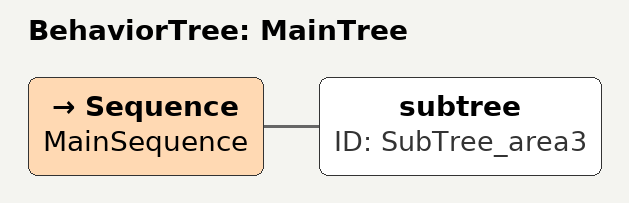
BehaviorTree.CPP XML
<root BTCPP_format="4">
    <BehaviorTree ID="MainTree">
        <Sequence name="MainSequence">
            <subtree ID="SubTree_area3" />
        </Sequence>
    </BehaviorTree>
</root>
